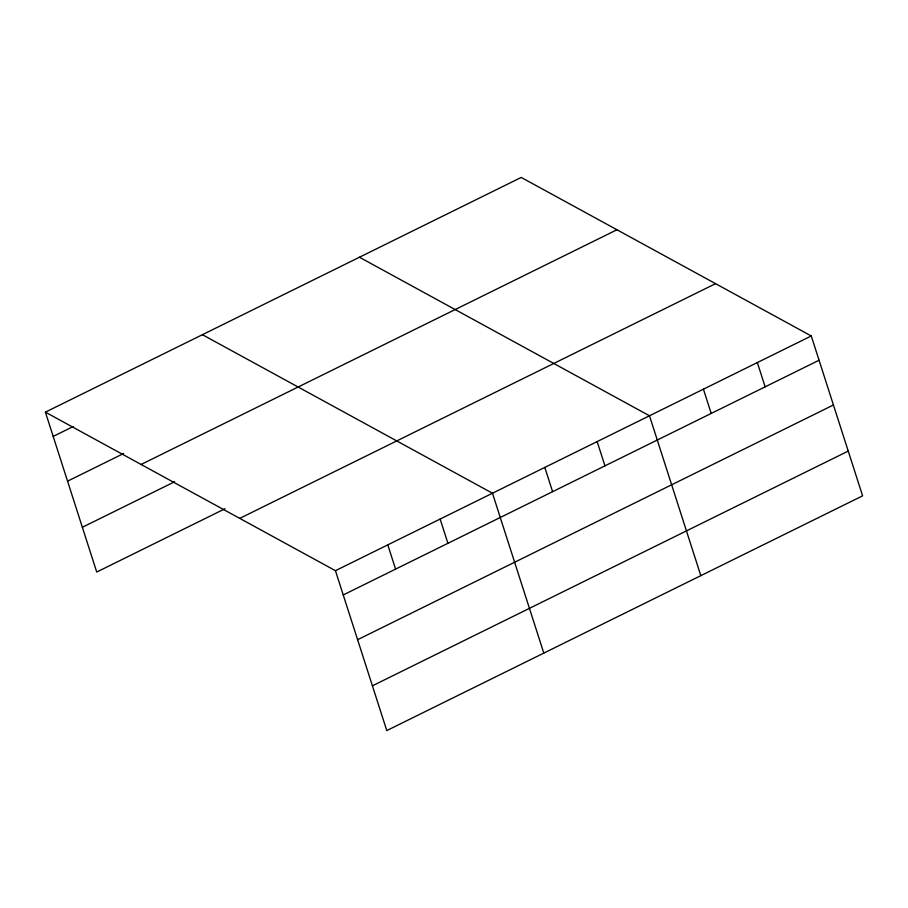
<?xml version="1.0" encoding="UTF-8"?>
<svg xmlns="http://www.w3.org/2000/svg" width="908" height="908" viewBox="0 0 908 908"><rect width="100%" height="100%" fill="white"/><g stroke="black" fill="none" stroke-linecap="round" stroke-linejoin="round"><path stroke-width="1.36" d="M45.4 412.153L521.215 177.435L811.275 335.971L862.6 495.847L386.785 730.565L335.449 570.689L45.4 412.153L96.725 572.029L225.082 508.707M53.186 436.408L73.128 426.578M67.555 481.161L123.636 453.501M141.115 464.465L616.941 229.758M82.356 527.276L174.574 481.785M239.735 518.377L715.549 283.659M335.449 570.689L811.275 335.971M343.235 594.944L819.061 360.238M357.604 639.697L833.43 404.991M372.416 685.812L848.231 451.094M359.443 257.236L649.492 415.785L700.817 575.649M202.416 334.7L492.476 493.237L543.801 653.102M757.34 362.576L765.138 386.831M703.416 389.18L711.202 413.435M597.158 441.594L604.944 465.849M544.811 467.416L552.597 491.671M440.13 519.058L447.916 543.313M387.795 544.868L395.582 569.134"/></g></svg>
